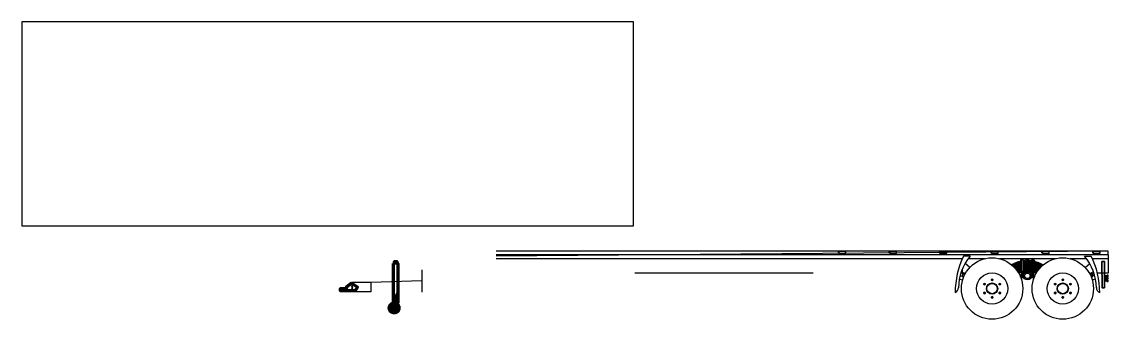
# Model space of a CAD drawing. Header units: inches. Extents: x 150 to 789, y 95 to 270.
import ezdxf

# ---------------------------------------------------------------- set-up
doc = ezdxf.new("R2010")
doc.units = ezdxf.units.IN
for name, color, linetype, lineweight in [('AM_0N', 7, 'Continuous', 50), ('H', 7, 'Continuous', 100), ('P', 250, 'Continuous', 100)]:
    doc.layers.add(name, color=color, linetype=linetype, lineweight=lineweight)
doc.layers.add('Capa 1', color=7, linetype='Continuous')
doc.layers.add('Wall', color=7, linetype='Continuous')

# ---------------------------------------------------------------- blocks, each defined once
blk = doc.blocks.new('Drawing1')
at = {"layer": 'AM_0N'}
for p, q in [((892.3, 755.7), (891.1, 753.8)), ((891.1, 753.8), (891.1, 739.2)), ((892.3, 755.7), (898.4, 755.7)), ((892.3, 751.1), (898.4, 751.1)), ((898.4, 755.7), (899.5, 753.8)), ((899.5, 753.8), (899.5, 739.2)), ((892.3, 737.2), (891.1, 739.2)), ((892.3, 741.8), (898.4, 741.8)), ((892.3, 737.2), (898.4, 737.2)), ((898.4, 737.2), (899.5, 739.2))]:
    blk.add_line(p, q, dxfattribs=at)
for centre, radius, start, end in [((895.6, 753.4), 4.08, 154.43847, 214.43847), ((906.8, 746.5), 15.3, 162.38303, 197.61697), ((895.1, 753.4), 4.08, 325.56153, 25.56153), ((883.9, 746.5), 15.3, 342.38303, 17.61697), ((895.6, 739.5), 4.08, 145.56153, 205.56153), ((895.1, 739.5), 4.08, 334.43847, 34.43847)]:
    blk.add_arc(centre, radius, start, end, dxfattribs=at)
blk = doc.blocks.new('Tractor_tandem_trailer')
at = {"layer": 'H', "linetype": 'Continuous'}
for points in [[(-8866, 87), (-8866, 88), (-8865, 89), (-8863, 88), (-8862, 87), (-8863, 85), (-8865, 84), (-8866, 85)], [(-8861, 71), (-8860, 73), (-8859, 73), (-8857, 73), (-8856, 71), (-8857, 69), (-8859, 69), (-8860, 69)], [(-8860, 103), (-8859, 105), (-8857, 106), (-8856, 105), (-8855, 103), (-8856, 101), (-8857, 101), (-8859, 101)], [(-8852, 87), (-8852, 89), (-8851, 91), (-8850, 93), (-8849, 95), (-8846, 97), (-8845, 98), (-8842, 98), (-8840, 98), (-8837, 98), (-8835, 98), (-8833, 97), (-8831, 95), (-8830, 93), (-8829, 91), (-8828, 89), (-8827, 87), (-8828, 84), (-8829, 82), (-8830, 80), (-8831, 78), (-8833, 77), (-8835, 76), (-8837, 75), (-8840, 74), (-8842, 75), (-8845, 76), (-8846, 77), (-8849, 78), (-8850, 80), (-8851, 82), (-8852, 84)], [(-8842, 111), (-8841, 113), (-8840, 113), (-8838, 113), (-8837, 111), (-8838, 109), (-8840, 108), (-8841, 109)], [(-8842, 62), (-8842, 64), (-8840, 64), (-8838, 64), (-8837, 62), (-8838, 60), (-8840, 60), (-8842, 60)], [(-8824, 103), (-8823, 104), (-8822, 104), (-8820, 104), (-8819, 103), (-8820, 101), (-8822, 100), (-8823, 101)], [(-8823, 70), (-8823, 72), (-8822, 73), (-8820, 72), (-8819, 70), (-8820, 69), (-8822, 68), (-8823, 69)], [(-8818, 87), (-8817, 88), (-8816, 89), (-8814, 88), (-8813, 87), (-8814, 85), (-8816, 84), (-8817, 85)]]:
    blk.add_hatch(color=7, dxfattribs=at).paths.add_polyline_path(points)
for p, q in [((1830, 938), (-7314, 938)), ((1830, 882), (-7314, 882)), ((-348, 822), (-7314, 822)), ((-231, 861), (-330, 862)), ((-13, 822), (-261, 822)), ((1043, 822), (205, 822)), ((1509, 822), (1261, 822)), ((1479, 861), (1578, 862)), ((1830, 822), (1596, 822)), ((1830, 882), (1830, 938)), ((1830, 882), (1830, 607)), ((-8425, 655), (-8425, 600)), ((-352, 658), (-347, 567)), ((-239, 690), (-308, 750)), ((423, 747), (385, 736)), ((385, 736), (386, 730)), ((464, 764), (423, 753)), ((423, 753), (423, 747)), ((515, 782), (464, 773)), ((464, 773), (464, 764)), ((521, 806), (515, 782)), ((515, 782), (531, 782)), ((531, 806), (521, 806)), ((542, 811), (531, 811)), ((531, 811), (531, 633)), ((542, 811), (554, 811)), ((554, 811), (554, 633)), ((561, 806), (554, 806)), ((554, 782), (624, 782)), ((564, 798), (561, 806)), ((596, 798), (564, 798)), ((604, 807), (596, 798)), ((624, 807), (604, 807)), ((624, 807), (643, 807)), ((694, 782), (624, 782)), ((643, 807), (651, 798)), ((651, 798), (683, 798)), ((683, 798), (686, 806)), ((686, 806), (694, 806)), ((705, 811), (694, 811)), ((694, 811), (694, 633)), ((705, 811), (717, 811)), ((717, 811), (717, 633)), ((717, 806), (726, 806)), ((733, 782), (717, 782)), ((726, 806), (733, 782)), ((733, 782), (784, 773)), ((784, 773), (784, 764)), ((784, 764), (825, 753)), ((825, 753), (825, 747)), ((825, 747), (863, 736)), ((863, 736), (862, 733)), ((1487, 690), (1556, 750)), ((1600, 658), (1595, 567)), ((-8425, 493), (-9188, 466)), ((-8425, 600), (-8425, 540)), ((-8425, 540), (-8425, 325)), ((-3526, 607), (-5241, 608)), ((-2580, 607), (-3526, 607)), ((-393, 522), (-346, 500)), ((-382, 568), (-347, 568)), ((-301, 607), (-371, 607)), ((522, 566), (522, 589)), ((522, 589), (556, 589)), ((522, 566), (563, 566)), ((536, 632), (531, 642)), ((531, 633), (533, 624)), ((533, 624), (533, 589)), ((533, 550), (533, 545)), ((533, 545), (552, 545)), ((549, 632), (554, 642)), ((554, 633), (552, 624)), ((552, 624), (552, 589)), ((552, 545), (552, 550)), ((726, 566), (685, 566)), ((726, 589), (691, 589)), ((699, 632), (694, 642)), ((694, 633), (696, 624)), ((696, 624), (696, 589)), ((696, 550), (696, 545)), ((696, 545), (715, 545)), ((712, 632), (717, 642)), ((717, 633), (715, 624)), ((715, 624), (715, 589)), ((715, 545), (715, 550)), ((726, 566), (726, 589)), ((1640, 522), (1594, 500)), ((1630, 568), (1595, 568)), ((1830, 607), (1669, 607)), ((-9476, 466), (-9476, 455)), ((-9188, 466), (-9476, 466)), ((-9476, 346), (-9476, 326)), ((-9188, 326), (-9476, 326)), ((-9188, 466), (-9188, 326))]:
    blk.add_line(p, q)
at = {"color": 7, "linetype": 'Continuous'}
for p, q in [((1781, 571), (1812, 574)), ((1781, 490), (1812, 487)), ((1789, 496), (1789, 564)), ((1790, 566), (1810, 566)), ((1790, 494), (1810, 494)), ((1812, 484), (1812, 576)), ((1813, 578), (1817, 578)), ((1817, 483), (1817, 578)), ((1827, 540), (1827, 559)), ((1827, 501), (1827, 521)), ((1828, 560), (1830, 560)), ((1828, 539), (1830, 539)), ((1828, 522), (1830, 522)), ((1828, 500), (1830, 500)), ((1832, 523), (1832, 537)), ((1813, 483), (1817, 483))]:
    blk.add_line(p, q, dxfattribs=at)
for points in [[(-2193, 910), (-2200, 910), (-2200, 925), (-2193, 925)], [(-2193, 938), (-2098, 938), (-2098, 900), (-2193, 900)], [(-2098, 904), (-2091, 904), (-2091, 930), (-2098, 930)], [(-1433, 910), (-1440, 910), (-1440, 925), (-1433, 925)], [(-1433, 938), (-1338, 938), (-1338, 900), (-1433, 900)], [(-1338, 904), (-1331, 904), (-1331, 930), (-1338, 930)], [(-684, 910), (-691, 910), (-691, 925), (-684, 925)], [(-684, 938), (-590, 938), (-590, 900), (-684, 900)], [(-590, 904), (-582, 904), (-582, 930), (-590, 930)], [(87, 910), (80, 910), (80, 925), (87, 925)], [(87, 938), (182, 938), (182, 900), (87, 900)], [(182, 904), (189, 904), (189, 930), (182, 930)], [(847, 910), (840, 910), (840, 925), (847, 925)], [(847, 938), (942, 938), (942, 900), (847, 900)], [(942, 904), (949, 904), (949, 930), (942, 930)], [(1607, 910), (1600, 910), (1600, 925), (1607, 925)], [(1607, 938), (1702, 938), (1702, 900), (1607, 900)], [(1702, 904), (1709, 904), (1709, 930), (1702, 930)]]:
    blk.add_lwpolyline(points, close=True)
at = {"linetype": 'Continuous'}
for points in [[(85, 514), (85, 502), (97, 495), (108, 502), (108, 514), (97, 521), (85, 514)], [(108, 508), (107, 504), (105, 502), (104, 501), (102, 499), (101, 498), (99, 498), (94, 498), (92, 498), (91, 499), (89, 501), (88, 502), (86, 504), (85, 508), (86, 509), (86, 512), (91, 517), (97, 520), (102, 518), (107, 512), (107, 509), (108, 508)], [(91, 512), (92, 514), (97, 515), (99, 515), (102, 512), (104, 509), (104, 508), (104, 507), (104, 505), (101, 502), (98, 501), (95, 501), (94, 501), (92, 502), (91, 504), (91, 504), (91, 505), (89, 507), (89, 509), (91, 511), (91, 512)], [(97, 502), (97, 502), (98, 502), (99, 502), (101, 504), (101, 504), (101, 504), (102, 505), (102, 507), (102, 509), (102, 511), (101, 512), (99, 514), (98, 514), (98, 514), (97, 514), (95, 514), (94, 514), (94, 512), (91, 511), (91, 511), (91, 509), (91, 508)], [(1141, 514), (1141, 502), (1153, 495), (1164, 502), (1164, 514), (1153, 521), (1141, 514)], [(1164, 508), (1163, 504), (1161, 502), (1160, 501), (1158, 499), (1157, 498), (1156, 498), (1150, 498), (1148, 498), (1147, 499), (1145, 501), (1144, 502), (1142, 504), (1141, 508), (1142, 509), (1142, 512), (1147, 517), (1153, 520), (1158, 518), (1163, 512), (1163, 509), (1164, 508)], [(1147, 512), (1148, 514), (1153, 515), (1156, 515), (1158, 512), (1160, 509), (1160, 508), (1160, 507), (1160, 505), (1157, 502), (1154, 501), (1151, 501), (1150, 501), (1148, 502), (1147, 504), (1147, 504), (1147, 505), (1145, 507), (1145, 509), (1147, 511), (1147, 512)], [(1153, 502), (1153, 502), (1154, 502), (1156, 502), (1157, 504), (1157, 504), (1157, 504), (1158, 505), (1158, 507), (1158, 509), (1158, 511), (1157, 512), (1156, 514), (1154, 514), (1154, 514), (1153, 514), (1151, 514), (1150, 514), (1150, 512), (1147, 511), (1147, 511), (1147, 509), (1147, 508)], [(-28, 435), (-18, 430), (-7, 435), (-7, 448), (-18, 454), (-28, 448), (-28, 435)], [(-7, 443), (-7, 440), (-8, 438), (-11, 432), (-17, 431), (-24, 432), (-25, 435), (-28, 438), (-28, 440), (-28, 444), (-27, 447), (-25, 450), (-18, 453), (-12, 451), (-9, 450), (-8, 447), (-7, 444), (-7, 443)], [(-9, 443), (-11, 441), (-11, 440), (-11, 438), (-14, 435), (-15, 435), (-15, 435), (-18, 434), (-18, 435), (-20, 435), (-21, 435), (-23, 437), (-24, 438), (-24, 441), (-24, 444), (-24, 444), (-21, 448), (-17, 450), (-14, 448), (-11, 444), (-11, 444), (-9, 443)], [(-12, 440), (-12, 440), (-12, 441), (-11, 441), (-11, 443), (-12, 444), (-12, 444), (-12, 446), (-12, 446), (-15, 447), (-15, 448), (-18, 448), (-20, 447), (-21, 447), (-21, 447), (-23, 446), (-23, 446), (-24, 441), (-21, 438), (-21, 437), (-21, 437)], [(211, 454), (200, 448), (200, 435), (211, 430), (221, 435), (221, 448), (211, 454)], [(221, 443), (221, 440), (221, 438), (220, 435), (217, 432), (211, 431), (204, 432), (200, 438), (200, 440), (200, 444), (201, 447), (203, 450), (208, 453), (216, 451), (219, 450), (221, 447), (221, 444), (221, 443)], [(219, 443), (219, 441), (217, 438), (216, 437), (214, 435), (213, 435), (213, 435), (211, 434), (210, 435), (208, 435), (207, 435), (205, 437), (204, 438), (204, 441), (204, 444), (204, 444), (207, 448), (211, 450), (214, 448), (217, 444), (219, 444), (219, 443)], [(205, 440), (207, 438), (207, 437), (208, 437), (210, 437), (210, 435), (211, 435), (213, 437), (213, 437), (214, 438), (216, 438), (216, 438), (216, 440), (217, 441), (217, 444), (216, 444), (216, 446), (216, 446), (216, 447), (214, 447), (213, 447), (213, 447), (213, 448), (210, 448), (208, 447), (207, 447)], [(1028, 435), (1038, 430), (1049, 435), (1049, 448), (1038, 454), (1028, 448), (1028, 435)], [(1049, 443), (1049, 440), (1048, 438), (1045, 432), (1039, 431), (1032, 432), (1031, 435), (1028, 438), (1028, 440), (1028, 444), (1029, 447), (1031, 450), (1038, 453), (1044, 451), (1047, 450), (1048, 447), (1049, 444), (1049, 443)], [(1047, 443), (1045, 441), (1045, 440), (1045, 438), (1042, 435), (1041, 435), (1041, 435), (1038, 434), (1038, 435), (1036, 435), (1035, 435), (1034, 437), (1032, 438), (1032, 441), (1032, 444), (1032, 444), (1035, 448), (1039, 450), (1042, 448), (1045, 444), (1045, 444), (1047, 443)], [(1044, 440), (1044, 440), (1044, 441), (1045, 441), (1045, 443), (1044, 444), (1044, 444), (1044, 446), (1044, 446), (1041, 447), (1041, 448), (1038, 448), (1036, 447), (1035, 447), (1035, 447), (1034, 446), (1034, 446), (1032, 441), (1035, 438), (1035, 437), (1035, 437)], [(1267, 454), (1256, 448), (1256, 435), (1267, 430), (1278, 435), (1278, 448), (1267, 454)], [(1278, 443), (1278, 440), (1278, 438), (1276, 435), (1273, 432), (1267, 431), (1260, 432), (1256, 438), (1256, 440), (1256, 444), (1257, 447), (1259, 450), (1264, 453), (1272, 451), (1275, 450), (1278, 447), (1278, 444), (1278, 443)], [(1275, 443), (1275, 441), (1273, 438), (1272, 437), (1270, 435), (1269, 435), (1269, 435), (1267, 434), (1266, 435), (1264, 435), (1263, 435), (1262, 437), (1260, 438), (1260, 441), (1260, 444), (1260, 444), (1263, 448), (1267, 450), (1270, 448), (1273, 444), (1275, 444), (1275, 443)], [(1262, 440), (1263, 438), (1263, 437), (1264, 437), (1266, 437), (1266, 435), (1267, 435), (1269, 437), (1269, 437), (1270, 438), (1272, 438), (1272, 438), (1272, 440), (1273, 441), (1273, 444), (1272, 444), (1272, 446), (1272, 446), (1272, 447), (1270, 447), (1269, 447), (1269, 447), (1269, 448), (1266, 448), (1264, 447), (1263, 447)], [(-18, 297), (-7, 303), (-7, 316), (-18, 324), (-28, 316), (-28, 303), (-18, 297)], [(-7, 310), (-7, 308), (-8, 306), (-9, 303), (-12, 300), (-18, 300), (-24, 302), (-27, 305), (-28, 308), (-28, 313), (-28, 315), (-25, 318), (-24, 319), (-21, 321), (-20, 321), (-18, 322), (-15, 321), (-14, 321), (-11, 319), (-9, 318), (-8, 316), (-8, 315), (-7, 313), (-7, 310)], [(-9, 310), (-11, 309), (-12, 306), (-14, 303), (-17, 303), (-20, 303), (-23, 306), (-24, 308), (-25, 310), (-24, 315), (-21, 316)], [(-12, 313), (-12, 315), (-14, 315), (-18, 316), (-23, 315), (-23, 313), (-23, 313), (-24, 312), (-24, 309), (-23, 309), (-23, 308), (-23, 306), (-21, 306), (-21, 305), (-20, 305), (-15, 305), (-15, 305), (-14, 305)], [(-21, 316), (-20, 318), (-15, 318), (-14, 316), (-12, 316), (-11, 315), (-11, 313), (-11, 312), (-9, 310)], [(108, 238), (108, 251), (97, 257), (85, 251), (85, 238), (97, 232), (108, 238)], [(108, 244), (107, 242), (107, 241), (104, 236), (102, 235), (95, 233), (89, 236), (88, 239), (86, 242), (85, 244), (86, 247), (88, 251), (89, 252), (95, 255), (102, 254), (105, 252), (107, 248), (107, 247), (108, 244)], [(104, 244), (104, 244), (104, 242), (102, 241), (101, 238), (99, 238), (98, 238), (95, 238), (94, 238), (92, 238), (91, 241), (91, 242), (89, 244), (89, 247), (91, 247), (91, 249), (92, 251), (94, 251), (95, 251), (97, 252), (98, 251), (99, 251), (101, 251), (102, 249), (102, 248), (104, 247), (104, 247), (104, 244)], [(97, 251), (95, 251), (95, 251), (94, 251), (94, 249), (91, 248), (91, 247), (91, 242), (91, 241), (94, 239), (94, 239), (95, 239), (95, 238), (98, 238), (99, 239), (99, 239), (101, 239), (101, 241), (102, 241), (102, 242), (102, 244), (102, 245)], [(221, 316), (211, 324), (200, 316), (200, 303), (211, 297), (221, 303), (221, 316)], [(221, 310), (221, 308), (221, 306), (219, 303), (216, 300), (210, 300), (204, 302), (201, 305), (200, 308), (200, 313), (200, 315), (203, 318), (204, 319), (207, 321), (208, 321), (211, 322), (213, 321), (216, 321), (217, 319), (219, 318), (220, 316), (221, 315), (221, 313), (221, 310)], [(213, 318), (214, 316), (216, 316), (217, 315), (219, 312), (219, 310), (219, 309), (217, 308), (217, 306), (216, 305), (214, 305), (213, 303), (213, 303), (210, 303), (208, 303), (207, 305), (205, 305), (204, 308), (203, 310), (204, 315), (207, 316), (208, 318), (213, 318)], [(205, 313), (205, 313), (205, 312), (204, 310), (204, 309), (205, 309), (205, 308), (205, 308), (205, 306), (207, 306), (207, 306), (208, 305), (208, 305), (213, 305), (213, 305), (214, 305), (214, 306), (216, 306), (216, 308), (217, 309), (217, 312), (216, 312), (216, 313), (216, 315), (214, 315), (214, 316)], [(1038, 297), (1049, 303), (1049, 316), (1038, 324), (1028, 316), (1028, 303), (1038, 297)], [(1049, 310), (1049, 308), (1048, 306), (1047, 303), (1044, 300), (1038, 300), (1032, 302), (1029, 305), (1028, 308), (1028, 313), (1028, 315), (1031, 318), (1032, 319), (1035, 321), (1036, 321), (1038, 322), (1041, 321), (1042, 321), (1045, 319), (1047, 318), (1048, 316), (1048, 315), (1049, 313), (1049, 310)], [(1047, 310), (1045, 309), (1044, 306), (1042, 303), (1039, 303), (1036, 303), (1034, 306), (1032, 308), (1031, 310), (1032, 315), (1035, 316)], [(1044, 313), (1044, 315), (1042, 315), (1038, 316), (1034, 315), (1034, 313), (1034, 313), (1032, 312), (1032, 309), (1034, 309), (1034, 308), (1034, 306), (1035, 306), (1035, 305), (1036, 305), (1041, 305), (1041, 305), (1042, 305)], [(1035, 316), (1036, 318), (1041, 318), (1042, 316), (1044, 316), (1045, 315), (1045, 313), (1045, 312), (1047, 310)], [(1164, 238), (1164, 251), (1153, 257), (1141, 251), (1141, 238), (1153, 232), (1164, 238)], [(1164, 244), (1163, 242), (1163, 241), (1160, 236), (1158, 235), (1151, 233), (1145, 236), (1144, 239), (1142, 242), (1141, 244), (1142, 247), (1144, 251), (1145, 252), (1151, 255), (1158, 254), (1161, 252), (1163, 248), (1163, 247), (1164, 244)], [(1160, 244), (1160, 244), (1160, 242), (1158, 241), (1157, 238), (1156, 238), (1154, 238), (1151, 238), (1150, 238), (1148, 238), (1147, 241), (1147, 242), (1145, 244), (1145, 247), (1147, 247), (1147, 249), (1148, 251), (1150, 251), (1151, 251), (1153, 252), (1154, 251), (1156, 251), (1157, 251), (1158, 249), (1158, 248), (1160, 247), (1160, 247), (1160, 244)], [(1153, 251), (1151, 251), (1151, 251), (1150, 251), (1150, 249), (1147, 248), (1147, 247), (1147, 242), (1147, 241), (1150, 239), (1150, 239), (1151, 239), (1151, 238), (1154, 238), (1156, 239), (1156, 239), (1157, 239), (1157, 241), (1158, 241), (1158, 242), (1158, 244), (1158, 245)], [(1278, 316), (1267, 324), (1256, 316), (1256, 303), (1267, 297), (1278, 303), (1278, 316)], [(1278, 310), (1278, 308), (1278, 306), (1275, 303), (1272, 300), (1266, 300), (1260, 302), (1257, 305), (1256, 308), (1256, 313), (1256, 315), (1259, 318), (1260, 319), (1263, 321), (1264, 321), (1267, 322), (1269, 321), (1272, 321), (1273, 319), (1275, 318), (1276, 316), (1278, 315), (1278, 313), (1278, 310)], [(1269, 318), (1270, 316), (1272, 316), (1273, 315), (1275, 312), (1275, 310), (1275, 309), (1273, 308), (1273, 306), (1272, 305), (1270, 305), (1269, 303), (1269, 303), (1266, 303), (1264, 303), (1263, 305), (1262, 305), (1260, 308), (1259, 310), (1260, 315), (1263, 316), (1264, 318), (1269, 318)], [(1262, 313), (1262, 313), (1262, 312), (1260, 310), (1260, 309), (1262, 309), (1262, 308), (1262, 308), (1262, 306), (1263, 306), (1263, 306), (1264, 305), (1264, 305), (1269, 305), (1269, 305), (1270, 305), (1270, 306), (1272, 306), (1272, 308), (1273, 309), (1273, 312), (1272, 312), (1272, 313), (1272, 315), (1270, 315), (1270, 316)]]:
    blk.add_lwpolyline(points, dxfattribs=at)
blk.add_lwpolyline([(505, 613), (489, 613)])
for centre, radius in [((96, 377), 459), ((1152, 377), 459), ((-335, 608), 7.96), ((96, 377), 233), ((624, 567), 61), ((577, 549), 4.69), ((585, 598), 4.69), ((624, 567), 41.7), ((616, 518), 4.69), ((631, 617), 4.69), ((663, 536), 4.69), ((671, 585), 4.69), ((1152, 377), 233), ((1583, 608), 7.96), ((-9465, 428), 6.74), ((-9465, 405), 6.74), ((-9465, 382), 6.74), ((-9465, 358), 6.74), ((96, 377), 83.8), ((96, 377), 80.5), ((96, 377), 77.2), ((1152, 377), 83.8), ((1152, 377), 80.5), ((1152, 377), 77.2)]:
    blk.add_circle(centre, radius)
for centre, radius, start, end in [((830, 305), 1287, 154.3498, 179.5104), ((349, 376), 756, 140.1247, 179.0457), ((898, 376), 756, 0.9543, 39.8753), ((418, 305), 1287, 0.4896, 25.6502), ((641, -2148), 2889, 92.1923, 95.0743), ((641, -2148), 2876, 92.2029, 94.7619), ((641, -2148), 2862, 92.2136, 94.5093), ((641, -2148), 2903, 92.1818, 94.3156), ((641, -2148), 2848, 92.2244, 94.2733), ((685, -3535), 4221, 92.0895, 93.3138), ((699, -3970), 4643, 92.0767, 93.0511), ((699, -3970), 4629, 92.083, 92.9302), ((641, -2148), 2917, 92.1714, 93.4816), ((641, -2148), 2917, 90.3394, 91.7134), ((641, -2148), 2903, 90.3394, 91.7216), ((641, -2148), 2889, 90.3394, 91.7299), ((641, -2148), 2876, 90.3394, 91.7382), ((641, -2148), 2862, 90.3394, 91.7467), ((641, -2148), 2848, 90.3477, 91.7552), ((685, -3535), 4221, 90.8234, 91.773), ((699, -3970), 4643, 90.9256, 91.789), ((699, -3970), 4629, 90.9284, 91.7943), ((607, -2148), 2917, 88.2866, 89.6606), ((607, -2148), 2903, 88.2784, 89.6606), ((607, -2148), 2889, 88.2701, 89.6606), ((607, -2148), 2876, 88.2618, 89.6606), ((607, -2148), 2862, 88.2533, 89.6606), ((607, -2148), 2848, 88.2448, 89.6523), ((563, -3535), 4221, 88.227, 89.1766), ((549, -3970), 4643, 88.211, 89.0744), ((549, -3970), 4629, 88.2057, 89.0716), ((607, -2148), 2917, 86.5184, 87.8286), ((607, -2148), 2903, 85.6844, 87.8182), ((607, -2148), 2889, 84.9674, 87.8077), ((607, -2148), 2876, 85.2381, 87.7971), ((607, -2148), 2862, 85.4907, 87.7864), ((607, -2148), 2848, 85.7267, 87.7756), ((563, -3535), 4221, 86.6862, 87.9105), ((549, -3970), 4643, 86.9489, 87.9233), ((549, -3970), 4629, 87.0698, 87.917), ((-312, 564), 35.5, 79.812, 230.9112), ((725, -4722), 5367, 92.0746, 92.7007), ((725, -4722), 5353, 92.0666, 92.6104), ((1153, -16903), 17527, 92.0286, 92.169), ((542, 635), 7.4, 206.4749, 333.5251), ((1153, -16903), 17527, 91.8527, 91.9658), ((725, -4722), 5353, 91.0816, 91.8422), ((725, -4722), 5367, 91.0788, 91.8257), ((556, 606), 17.1, 270, 329.7646), ((523, -4722), 5367, 88.1743, 88.9212), ((523, -4722), 5353, 88.1578, 88.9184), ((95, -16903), 17527, 88.0342, 88.1473), ((691, 606), 17.1, 210.2354, 270), ((705, 635), 7.4, 206.4749, 333.5251), ((95, -16903), 17527, 87.831, 87.9714), ((523, -4722), 5353, 87.3896, 87.9334), ((523, -4722), 5367, 87.2993, 87.9254), ((1560, 564), 35.5, 309.0888, 100.188), ((-495, 396), 88.7, 295.6542, 358.5266), ((1743, 396), 88.7, 181.4734, 244.3458)]:
    blk.add_arc(centre, radius, start, end)
at = {"color": 7, "linetype": 'Continuous'}
for centre, radius, start, end in [((1781, 564), 6.78, 95.1944, 180), ((1781, 496), 6.78, 180, 264.8056), ((1790, 564), 1.7, 90, 180), ((1790, 496), 1.7, 180, 270), ((1810, 564), 1.7, 0, 90), ((1810, 496), 1.7, 270, 0), ((1813, 576), 1.7, 90, 180), ((1797, 375), 204, 80.7952, 84.3556), ((1828, 559), 1.02, 90, 180), ((1828, 540), 1.02, 180, 270), ((1828, 521), 1.02, 90, 180), ((1828, 501), 1.02, 180, 270), ((1829, 574), 1.7, 2.4925, 80.7952), ((1830, 562), 1.7, 270, 1.7986), ((1830, 537), 1.7, 0, 90), ((1830, 523), 1.7, 270, 0), ((1830, 498), 1.7, 358.2014, 90), ((815, 530), 1018, 1.7986, 2.4925), ((815, 530), 1018, 357.5075, 358.2014), ((1813, 484), 1.7, 180, 270), ((1797, 685), 204, 275.6444, 279.2048), ((1829, 486), 1.7, 279.2048, 357.5075)]:
    blk.add_arc(centre, radius, start, end, dxfattribs=at)
at = {"layer": 'Capa 1', "color": 7, "lineweight": 35}
blk.add_open_spline([(1734, 783), (1734, 783), (1774, 782), (1774, 782), (1774, 782), (1774, 782), (1774, 388), (1774, 388), (1774, 388), (1774, 388), (1740, 389), (1740, 389), (1740, 389), (1740, 389), (1734, 783), (1734, 783)], degree=3, knots=[0, 0, 0, 0, 0.25, 0.25, 0.25, 0.25, 0.5, 0.5, 0.5, 0.5, 0.75, 0.75, 0.75, 0.75, 1, 1, 1, 1], dxfattribs=at)
at = {"layer": 'P', "color": 0, "linetype": 'Continuous'}
for p, q in [((-8797, 289), (-8861, 70)), ((-8826, 70), (-8784, 223)), ((-8796, 294), (-8797, 290)), ((-8797, 290), (-8797, 289)), ((-8794, 297), (-8796, 294)), ((-8791, 300), (-8794, 297)), ((-8789, 302), (-8791, 300)), ((-8787, 306), (-8789, 302)), ((-8783, 307), (-8787, 306)), ((-8861, 70), (-8826, 70))]:
    blk.add_line(p, q, dxfattribs=at)
for points in [[(-8848, 751), (-8836, 751), (-8836, 781), (-8801, 781), (-8801, 751), (-8784, 751), (-8784, 165), (-8848, 165), (-8848, 751)], [(-9476, 455), (-9554, 393), (-9554, 371), (-9647, 371), (-9647, 346), (-9416, 346), (-9386, 397), (-9476, 455)], [(-8912, 87), (-8912, 88), (-8912, 91), (-8912, 93), (-8912, 94), (-8912, 96), (-8911, 98), (-8911, 100), (-8910, 101), (-8910, 103), (-8910, 105), (-8909, 107), (-8909, 108), (-8908, 110), (-8907, 112), (-8907, 113), (-8906, 115), (-8906, 117), (-8905, 118), (-8904, 120), (-8903, 121), (-8902, 124), (-8900, 127), (-8897, 130), (-8896, 133), (-8893, 136), (-8891, 138), (-8888, 141), (-8886, 143), (-8883, 145), (-8880, 147), (-8877, 149), (-8874, 151), (-8872, 151), (-8871, 153), (-8869, 153), (-8867, 154), (-8866, 154), (-8865, 155), (-8863, 156), (-8861, 156), (-8859, 157), (-8857, 157), (-8856, 158), (-8854, 158), (-8852, 158), (-8850, 158), (-8849, 159), (-8847, 159), (-8845, 159), (-8843, 160), (-8842, 160), (-8839, 160), (-8837, 160), (-8836, 160), (-8834, 159), (-8832, 159), (-8830, 159), (-8829, 158), (-8826, 158), (-8825, 158), (-8823, 158), (-8821, 157), (-8820, 157), (-8818, 156), (-8816, 156), (-8815, 155), (-8813, 154), (-8811, 154), (-8810, 153), (-8808, 153), (-8806, 151), (-8805, 151), (-8802, 149), (-8799, 147), (-8796, 145), (-8793, 143), (-8790, 141), (-8788, 138), (-8786, 136), (-8783, 133), (-8781, 130), (-8779, 127), (-8778, 124), (-8776, 121), (-8775, 120), (-8774, 118), (-8773, 117), (-8773, 115), (-8772, 113), (-8771, 112), (-8770, 110), (-8770, 108), (-8770, 107), (-8769, 105), (-8769, 103), (-8768, 101), (-8768, 100), (-8768, 98), (-8768, 96), (-8768, 94), (-8767, 93), (-8767, 91), (-8767, 88), (-8767, 87), (-8767, 85), (-8767, 83), (-8767, 81), (-8768, 80), (-8768, 77), (-8768, 76), (-8768, 74), (-8768, 72), (-8769, 70), (-8769, 69), (-8770, 67), (-8770, 66), (-8770, 64), (-8771, 62), (-8772, 60), (-8773, 59), (-8773, 57), (-8774, 56), (-8775, 54), (-8776, 52), (-8778, 49), (-8779, 46), (-8781, 43), (-8783, 41), (-8786, 38), (-8788, 36), (-8790, 33), (-8793, 31), (-8796, 29), (-8799, 27), (-8802, 25), (-8805, 23), (-8806, 22), (-8808, 21), (-8810, 21), (-8811, 20), (-8813, 19), (-8815, 19), (-8816, 18), (-8818, 17), (-8820, 17), (-8821, 17), (-8823, 16), (-8825, 16), (-8826, 16), (-8829, 15), (-8830, 15), (-8832, 15), (-8834, 14), (-8836, 14), (-8837, 14), (-8839, 14), (-8842, 14), (-8843, 14), (-8845, 14), (-8847, 15), (-8849, 15), (-8850, 15), (-8852, 16), (-8854, 16), (-8856, 16), (-8857, 17), (-8859, 17), (-8861, 17), (-8863, 18), (-8865, 19), (-8866, 19), (-8867, 20), (-8869, 21), (-8871, 21), (-8872, 22), (-8874, 23), (-8877, 25), (-8880, 27), (-8883, 29), (-8886, 31), (-8888, 33), (-8891, 36), (-8893, 38), (-8896, 41), (-8897, 43), (-8900, 46), (-8902, 49), (-8903, 52), (-8904, 54), (-8905, 56), (-8906, 57), (-8906, 59), (-8907, 60), (-8907, 62), (-8908, 64), (-8909, 66), (-8909, 67), (-8910, 69), (-8910, 70), (-8910, 72), (-8911, 74), (-8911, 76), (-8912, 77), (-8912, 80), (-8912, 81), (-8912, 83), (-8912, 85), (-8912, 87)], [(-8881, 87), (-8881, 88), (-8880, 91), (-8880, 93), (-8880, 95), (-8880, 97), (-8879, 99), (-8879, 101), (-8877, 103), (-8877, 104), (-8876, 106), (-8875, 108), (-8874, 110), (-8873, 111), (-8872, 113), (-8870, 114), (-8869, 116), (-8867, 117), (-8866, 118), (-8865, 120), (-8863, 121), (-8861, 122), (-8859, 123), (-8857, 124), (-8856, 124), (-8854, 125), (-8852, 126), (-8850, 126), (-8848, 127), (-8846, 127), (-8844, 127), (-8842, 128), (-8840, 128), (-8837, 128), (-8836, 127), (-8833, 127), (-8832, 127), (-8830, 126), (-8827, 126), (-8826, 125), (-8824, 124), (-8822, 124), (-8820, 123), (-8819, 122), (-8817, 121), (-8815, 120), (-8814, 118), (-8812, 117), (-8811, 116), (-8809, 114), (-8808, 113), (-8807, 111), (-8806, 110), (-8805, 108), (-8804, 106), (-8803, 104), (-8802, 103), (-8801, 101), (-8800, 99), (-8800, 97), (-8800, 95), (-8799, 93), (-8799, 91), (-8799, 88), (-8799, 87), (-8799, 84), (-8799, 83), (-8799, 80), (-8800, 79), (-8800, 76), (-8800, 74), (-8801, 73), (-8802, 71), (-8803, 69), (-8804, 67), (-8805, 66), (-8806, 64), (-8807, 62), (-8808, 61), (-8809, 59), (-8811, 58), (-8812, 56), (-8814, 55), (-8815, 54), (-8817, 53), (-8819, 51), (-8820, 51), (-8822, 50), (-8824, 49), (-8826, 48), (-8827, 47), (-8830, 47), (-8832, 47), (-8833, 46), (-8836, 46), (-8837, 46), (-8840, 46), (-8842, 46), (-8844, 46), (-8846, 46), (-8848, 47), (-8850, 47), (-8852, 47), (-8854, 48), (-8856, 49), (-8857, 50), (-8859, 51), (-8861, 51), (-8863, 53), (-8865, 54), (-8866, 55), (-8867, 56), (-8869, 58), (-8870, 59), (-8872, 61), (-8873, 62), (-8874, 64), (-8875, 66), (-8876, 67), (-8877, 69), (-8877, 71), (-8879, 73), (-8879, 74), (-8880, 76), (-8880, 79), (-8880, 80), (-8880, 83), (-8881, 84), (-8881, 87)], [(-8866, 87), (-8866, 88), (-8865, 89), (-8863, 88), (-8862, 87), (-8863, 85), (-8865, 84), (-8866, 85), (-8866, 87)], [(-8861, 71), (-8860, 73), (-8859, 73), (-8857, 73), (-8856, 71), (-8857, 69), (-8859, 69), (-8860, 69), (-8861, 71)], [(-8860, 103), (-8859, 105), (-8857, 106), (-8856, 105), (-8855, 103), (-8856, 101), (-8857, 101), (-8859, 101), (-8860, 103)], [(-8852, 87), (-8852, 89), (-8851, 91), (-8850, 93), (-8849, 95), (-8846, 97), (-8845, 98), (-8842, 98), (-8840, 98), (-8837, 98), (-8835, 98), (-8833, 97), (-8831, 95), (-8830, 93), (-8829, 91), (-8828, 89), (-8827, 87), (-8828, 84), (-8829, 82), (-8830, 80), (-8831, 78), (-8833, 77), (-8835, 76), (-8837, 75), (-8840, 74), (-8842, 75), (-8845, 76), (-8846, 77), (-8849, 78), (-8850, 80), (-8851, 82), (-8852, 84), (-8852, 87)], [(-8842, 111), (-8841, 113), (-8840, 113), (-8838, 113), (-8837, 111), (-8838, 109), (-8840, 108), (-8841, 109), (-8842, 111)], [(-8842, 62), (-8842, 64), (-8840, 64), (-8838, 64), (-8837, 62), (-8838, 60), (-8840, 60), (-8842, 60), (-8842, 62)], [(-8824, 103), (-8823, 104), (-8822, 104), (-8820, 104), (-8819, 103), (-8820, 101), (-8822, 100), (-8823, 101), (-8824, 103)], [(-8823, 70), (-8823, 72), (-8822, 73), (-8820, 72), (-8819, 70), (-8820, 69), (-8822, 68), (-8823, 69), (-8823, 70)], [(-8818, 87), (-8817, 88), (-8816, 89), (-8814, 88), (-8813, 87), (-8814, 85), (-8816, 84), (-8817, 85), (-8818, 87)]]:
    blk.add_lwpolyline(points, dxfattribs=at)
at = {"layer": 'Wall'}
blk.add_line((1830, 938), (-7314, 860), dxfattribs=at)
at = {"rotation": 90}
for p, xscale, yscale, zscale in [((1602, -361), 1.31060373267319, 1.31060373267319, 1.31060373267319), ((2008, -1201), 1.964175477536265, 1.964175477536265, 1.964175477536265), ((2172, -1201), 1.964175477536265, 1.964175477536265, 1.964175477536265)]:
    blk.add_blockref('Drawing1', p, dxfattribs=dict(at, xscale=xscale, yscale=yscale, zscale=zscale))

msp = doc.modelspace()

# ---------------------------------------------------------------- linework, layer by layer
at = {"layer": 'Wall'}
msp.add_lwpolyline([(150, 150.03), (510, 150.03), (510, 270.03), (150, 270.03)], close=True, dxfattribs=at)

# ---------------------------------------------------------------- block references
at = {"layer": 'Wall', "xscale": 0.03937007874015748, "yscale": 0.03937007874015748, "zscale": 0.03937007874015748}
msp.add_blockref('Tractor_tandem_trailer', (717.11, 98.2), dxfattribs=at)

doc.saveas('drawing.dxf')
